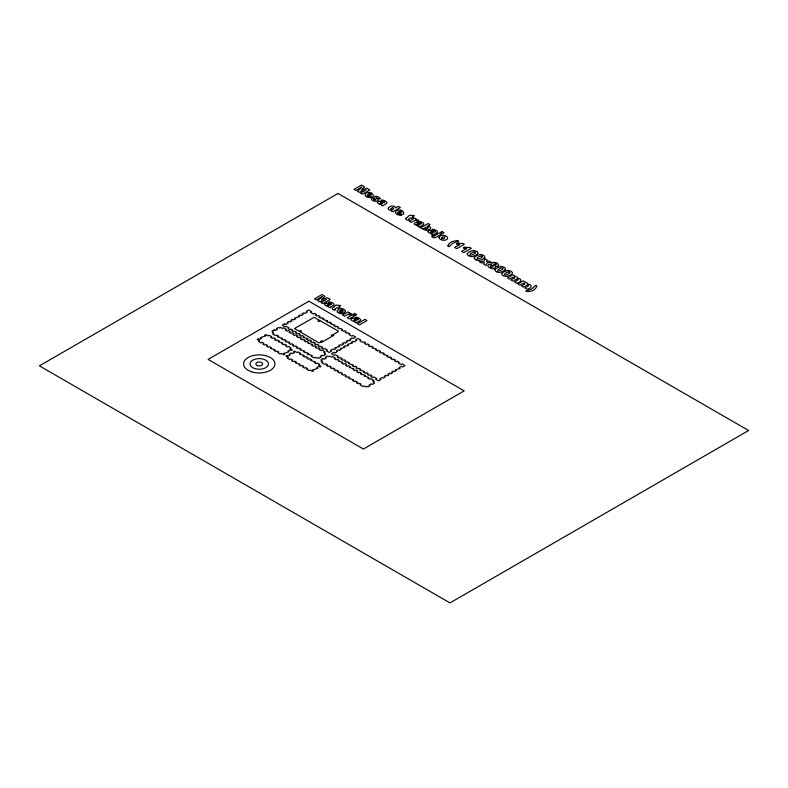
<?xml version="1.0" encoding="UTF-8"?>
<svg xmlns="http://www.w3.org/2000/svg" width="788" height="788" viewBox="0 0 788 788"><rect width="100%" height="100%" fill="white"/><g stroke="black" fill="none" stroke-linecap="round" stroke-linejoin="round"><path stroke-width="1.18" d="M388.297 208.308L388.267 208.406A2.709 1.566 0 0 0 388.789 209.519L388.898 209.598A3.221 1.862 0 0 0 390.296 210.199A3.861 2.226 0 0 0 391.794 210.229M514.446 277.869L512.968 277.228L509.511 279.119L507.462 277.937L512.821 274.845L514.731 275.948C512.988 276.618 518.11 276.293 517.519 278.223C521.597 278.184 522.503 282.114 516.583 283.197L514.534 282.015L517.588 280.252A1.31 0.758 0 0 0 518.011 279.858A1.044 0.601 0 0 0 517.785 279.376M334.959 309.004C337.382 310.767 331.285 310.393 332.339 308.226A6.373 3.684 0 0 1 333.423 307.478L336.033 305.094L340.879 305.517L338.82 306.699L339.963 307.359L338.485 308.216L337.343 307.556L335.028 308.926M380.86 204.781L382.81 205.963A4.107 2.374 0 0 1 383.657 205.136L386.051 203.797A2.788 1.606 0 0 0 386.947 202.674C386.691 200.418 378.27 198.576 382.377 201.57M417.709 226.117L419.679 227.249M431.499 234.075L433.469 235.208M328.074 306.621L330.024 307.803A4.107 2.374 0 0 1 330.861 306.975M354.521 321.888L356.462 323.07A4.107 2.374 0 0 1 357.309 322.243L359.702 320.903A2.788 1.606 0 0 0 360.599 319.78C360.136 317.377 351.99 315.781 356.028 318.677M405.869 218.365C404.924 220.699 410.981 220.561 408.499 219.3M376.112 197.719C386.356 202.329 374.753 192.459 373.847 198.024A10.5 6.068 0 0 0 374.605 198.734L375.206 199.246A7.466 4.314 0 0 1 375.63 199.64L375.078 200.122A1.546 0.896 0 0 1 373.955 198.891M299.607 330.911L301.154 330.911M318.086 320.785L319.632 320.785M320.923 341.027L322.469 341.027M331.344 335.008L332.891 335.008M301.134 331.334L299.617 331.315M319.613 321.218L318.086 321.199M322.459 341.45L320.943 341.45M332.871 335.442L331.374 335.452M475.213 252.958C474.248 254.573 468.466 256.415 470.495 253.687A15.268 8.816 0 0 1 472.741 252.377M479.636 256.356A15.268 8.816 0 0 0 477.39 257.666C475.391 260.404 481.192 258.523 482.108 256.947M500.321 268.304A15.268 8.816 0 0 0 498.085 269.604C496.076 272.343 501.877 270.461 502.803 268.885M509.698 272.865C508.713 274.48 502.931 276.312 504.97 273.584A15.268 8.816 0 0 1 507.216 272.284M408.519 219.094L410.873 217.695L412.006 218.345L413.493 217.498L412.351 216.838L414.399 215.656L409.563 215.222L406.933 217.596A6.373 3.684 0 0 0 405.84 218.355M381.185 204.387L381.274 204.319A3.753 2.167 0 0 1 379.826 204.161M418.054 225.673L418.142 225.604A3.753 2.167 0 0 1 416.694 225.447M431.844 233.642L431.932 233.563A3.753 2.167 0 0 1 430.484 233.415M391.803 210.248L391.015 210.701L392.916 211.805L400.324 207.52L398.275 206.338L395.694 207.835A3.113 1.793 0 0 0 392.414 206.042A3.329 1.921 0 0 0 390.897 206.279L390.06 206.623A7.082 4.088 0 0 0 389.725 206.801A4.955 2.866 0 0 0 388.257 208.298M420.556 226.442L422.92 225.082A2.788 1.606 0 0 0 423.816 223.959C423.314 221.448 415.02 220.049 419.246 222.856M423.363 228.471L422.575 228.924L420.674 227.821L428.081 223.546L430.13 224.728L427.549 226.225A3.132 1.803 0 0 1 430.297 228.884L426.584 230.51L423.432 229.288A3.989 2.305 0 0 1 423.383 228.471M434.346 234.4L436.71 233.041M330.901 306.995L333.265 305.636M458.114 242.99L456.4 243.975A9.958 5.752 0 0 0 459.65 244.635L454.696 247.462L456.804 248.683L464.329 244.339L462.595 243.344M515.815 279.563L513.047 281.158L510.998 279.976L513.943 278.272A3.073 1.773 0 0 0 514.416 277.957M470.121 251.471L472.899 250.525A2.837 1.635 0 0 1 473.509 250.495M477.016 255.45L479.793 254.514A2.837 1.635 0 0 1 480.404 254.475A3.25 1.871 0 0 1 481.409 254.583L483.182 255.233A5.289 3.054 0 0 1 484.502 256.199A3.31 1.911 0 0 1 484.758 256.898A4.098 2.364 0 0 1 484.127 258.129M497.701 267.398L500.478 266.452A2.837 1.635 0 0 1 501.089 266.423A3.25 1.871 0 0 1 502.094 266.521L503.867 267.171A5.289 3.054 0 0 1 505.187 268.147A3.31 1.911 0 0 1 505.443 268.836A4.098 2.364 0 0 1 504.812 270.077M504.596 271.377L507.374 270.432A2.837 1.635 0 0 1 507.984 270.402A3.25 1.871 0 0 1 508.989 270.511L510.762 271.161A5.289 3.054 0 0 1 512.082 272.126A3.31 1.911 0 0 1 512.338 272.815A4.098 2.364 0 0 1 511.707 274.057A10.086 5.821 0 0 1 510.2 275.17A14.499 8.373 0 0 1 509.698 275.445L506.566 276.47A2.797 1.615 0 0 1 505.551 276.45L503.483 275.761M472.731 252.367L473.686 252.002A1.753 1.015 0 0 1 473.962 251.943L474.051 251.933A1.221 0.709 0 0 1 475.203 252.199A1.221 0.709 0 0 1 475.184 252.948M479.626 256.356L480.581 255.982A1.753 1.015 0 0 1 480.857 255.923L480.946 255.913A1.221 0.709 0 0 1 482.098 256.179A1.221 0.709 0 0 1 482.079 256.927M500.311 268.294L501.266 267.93A1.753 1.015 0 0 1 501.542 267.871L501.631 267.861A1.221 0.709 0 0 1 502.783 268.117A1.221 0.709 0 0 1 502.764 268.875M507.206 272.274L508.161 271.909A1.753 1.015 0 0 1 508.437 271.85L508.526 271.84M414.872 220.532L413.611 220.995A11.426 6.599 0 0 0 413.001 221.329L411.208 222.364L409.159 221.182L414.518 218.089L416.428 219.192C413.759 219.468 422.595 220.246 416.458 221.093A1.793 1.034 0 0 0 415.168 220.325M348.237 314.382L346.976 314.845A11.426 6.599 0 0 0 346.375 315.18L344.583 316.215L342.524 315.023L347.882 311.93L349.793 313.033C347.124 313.319 355.959 314.087 349.833 314.944A1.793 1.034 0 0 0 348.532 314.176M434.08 235.957L434.168 235.937A2.837 1.635 0 0 0 434.828 235.622L439.881 232.726L441.93 233.908L436.739 236.902A8.491 4.905 0 0 1 435.281 237.631C433.735 238.37 429.352 235.927 433.114 235.602A1.576 0.906 0 0 0 433.981 236.085M379.56 201.216L380.338 201.344A5.949 3.438 0 0 1 381.254 201.639L382.869 202.24A8.333 4.807 0 0 0 383.529 202.457L384.032 202.585M416.428 222.502L417.207 222.63A5.949 3.438 0 0 1 418.132 222.925L419.748 223.536A8.333 4.807 0 0 0 420.398 223.743L420.9 223.881M430.228 230.47L430.997 230.588A5.949 3.438 0 0 1 431.923 230.894L433.538 231.495A8.333 4.807 0 0 0 434.188 231.702L434.69 231.839M326.774 303.055L327.552 303.183A5.949 3.438 0 0 1 328.468 303.478L330.083 304.089A8.333 4.807 0 0 0 330.733 304.296L331.246 304.434M353.221 318.322L353.989 318.451A5.949 3.438 0 0 1 354.915 318.746L355.24 318.874M357.683 319.701L357.181 319.564A8.333 4.807 0 0 1 356.531 319.357L355.546 318.992M329.157 304.69C332.172 305.98 325.139 305.429 328.074 304.404A4.226 2.433 0 0 1 329.069 304.68L329.089 304.67M381.875 202.831C385.066 204.112 377.905 203.629 380.86 202.565A4.226 2.433 0 0 1 381.855 202.841M355.526 319.938C358.698 321.238 351.556 320.716 354.511 319.672A4.226 2.433 0 0 1 355.516 319.948M445.25 235.789L445.978 236.124A7.358 4.255 0 0 1 446.54 236.459L447.348 237.178A3.881 2.246 0 0 1 446.372 239.71A3.881 2.246 0 0 1 441.91 240.005L440.945 239.65M374.005 198.901L371.778 197.818A2.817 1.625 0 0 0 371.335 198.99C372.163 202.28 381.293 201.955 376.841 198.527A7.191 4.147 0 0 1 376.152 197.975L376.103 197.877M468.998 255.854L471.076 256.543A2.797 1.615 0 0 0 472.091 256.563L475.223 255.539A14.499 8.373 0 0 0 475.716 255.263A10.086 5.821 0 0 0 477.242 254.15A4.098 2.364 0 0 0 477.892 252.918A3.31 1.911 0 0 0 477.567 252.229M475.893 259.833L477.971 260.523A2.797 1.615 0 0 0 478.986 260.552L482.118 259.518A14.499 8.373 0 0 0 482.611 259.242A10.086 5.821 0 0 0 484.137 258.129M496.588 271.781L498.656 272.471A2.797 1.615 0 0 0 499.671 272.49L502.803 271.466A14.499 8.373 0 0 0 503.305 271.19A10.086 5.821 0 0 0 504.822 270.077M469.49 247.324L471.224 248.319L463.699 252.662L461.591 251.451L466.555 248.584A9.958 5.752 0 0 1 463.295 247.964L465.009 246.969A6.038 3.487 0 0 0 469.54 247.462M368.646 194.104L370.754 195.316A1.645 0.946 0 0 0 371.148 194.272A1.645 0.946 0 0 0 369.592 193.681M399.142 211.706L401.24 212.918A1.645 0.946 0 0 0 401.634 211.873A1.645 0.946 0 0 0 400.077 211.282M398.107 212.297C406.244 219.044 404.884 208.278 398.255 210.209C393.98 210.445 395.281 214.996 398.856 215.045A4.117 2.384 0 0 0 401.397 215.035M401.407 215.055L399.526 213.775A2.029 1.172 0 0 1 398.817 213.784A1.556 0.896 0 0 1 397.605 212.878A2.009 1.162 0 0 1 398.127 212.307M370.921 197.453L369.04 196.173A2.029 1.172 0 0 1 368.321 196.173M433.036 230.815C428.879 228.008 437.133 229.397 437.586 231.918A2.788 1.606 0 0 1 436.67 233.012M329.591 303.41C325.434 300.602 333.688 301.991 334.132 304.513A2.788 1.606 0 0 1 333.216 305.606M368.331 196.163A1.556 0.896 0 0 1 367.119 195.276A2.009 1.162 0 0 1 367.641 194.705C375.541 201.383 374.615 190.873 367.947 192.577C363.603 192.686 364.608 197.364 368.36 197.443A4.117 2.384 0 0 0 370.912 197.433M368.666 194.114A2.019 1.172 0 0 1 369.592 193.818M382.318 201.442A1.734 0.995 0 0 1 384.081 201.787M379.875 204.072A4.058 2.344 0 0 1 377.363 202.506A2.049 1.182 0 0 1 378.013 201.57A2.098 1.212 0 0 1 379.363 201.196M384.18 201.728A1.172 0.68 0 0 1 384.16 202.664M399.152 211.716A2.019 1.172 0 0 1 400.077 211.42M419.196 222.728A1.734 0.995 0 0 1 420.95 223.073M419.62 227.239A4.107 2.374 0 0 1 420.526 226.422M416.754 225.358A4.058 2.344 0 0 1 414.232 223.792M414.301 223.782A2.049 1.182 0 0 1 414.882 222.866A2.098 1.212 0 0 1 416.241 222.482M421.048 223.014A1.172 0.68 0 0 1 421.028 223.95M424.929 228.185A1.98 1.143 0 0 1 427.717 227.171M425.963 228.963A1.221 0.709 0 0 1 424.653 228.185M427.845 227.811A2.443 1.409 0 0 1 425.944 228.894M427.628 227.289A1.143 0.66 0 0 1 427.923 227.821M432.986 230.687A1.734 0.995 0 0 1 434.74 231.032M433.41 235.198A4.107 2.374 0 0 1 434.316 234.391M430.543 233.327A4.058 2.344 0 0 1 428.022 231.751M428.091 231.741A2.049 1.182 0 0 1 428.672 230.825A2.098 1.212 0 0 1 430.031 230.451M434.838 230.973A1.172 0.68 0 0 1 434.818 231.908M445.299 235.75A4.019 2.325 0 0 0 439.911 236.233A3.713 2.147 0 0 0 439.093 237.73M440.994 239.611A4.984 2.876 0 0 1 438.995 237.74M462.645 243.482A6.038 3.487 0 0 1 458.153 242.95M467.363 253.608A8.264 4.767 0 0 1 470.229 251.569M473.509 250.495A3.25 1.871 0 0 1 474.514 250.604L476.287 251.254A5.289 3.054 0 0 1 477.607 252.219M469.047 255.824A4.334 2.502 0 0 1 467.245 253.628M474.258 257.587A8.264 4.767 0 0 1 477.124 255.548M475.942 259.804A4.334 2.502 0 0 1 474.14 257.607M496.962 263.231A4.728 2.728 0 0 0 494.569 262.355L493.859 262.384A2.453 1.418 0 0 0 491.643 263.488A2.866 1.655 0 0 0 491.771 264.276C481.34 263.901 494.913 272.865 495.465 266.472A3.359 1.94 0 0 0 496.726 266.442A2.502 1.448 0 0 0 498.656 264.817L497.356 263.428A9.742 5.624 0 0 0 497.001 263.212M494.943 269.526A8.264 4.767 0 0 1 497.809 267.496M496.627 271.742A4.334 2.502 0 0 1 494.825 269.555M501.838 273.515A8.264 4.767 0 0 1 504.704 271.476M503.522 275.721A4.334 2.502 0 0 1 501.72 273.534M508.516 271.761A1.221 0.709 0 0 1 509.688 272.096A1.221 0.709 0 0 1 509.659 272.855M515.874 279.582A1.527 0.886 0 0 1 517.864 279.248M528.157 285.364A1.044 0.601 0 0 1 528.354 285.837A1.31 0.758 0 0 1 527.94 286.221L524.897 288.004L526.955 289.186C532.156 288.723 532.619 283.847 527.812 284.409C529.152 282.498 523.449 282.626 525.104 281.927L523.193 280.824L517.834 283.916L519.883 285.108L523.399 283.197L524.808 283.877A3.073 1.773 0 0 1 524.306 284.251L521.37 285.965L523.419 287.147L526.187 285.551A1.527 0.886 0 0 1 528.236 285.236M329.532 303.281A1.734 0.995 0 0 1 331.295 303.626A1.172 0.68 0 0 1 331.374 304.503M328.488 306.148A3.753 2.167 0 0 1 327.04 306.01M327.089 305.911A4.058 2.344 0 0 1 324.577 304.345M324.646 304.335A2.049 1.182 0 0 1 325.227 303.419M325.247 303.429A2.098 1.212 0 0 1 326.577 303.045M341.539 309.802A1.645 0.946 0 0 1 343.095 310.393A1.645 0.946 0 0 1 342.701 311.437L340.593 310.226A2.019 1.172 0 0 1 341.539 309.94M355.979 318.549A1.734 0.995 0 0 1 357.732 318.894M354.925 321.415A3.753 2.167 0 0 1 353.477 321.268A4.058 2.344 0 0 1 351.015 319.613A2.049 1.182 0 0 1 351.665 318.687A2.098 1.212 0 0 1 353.024 318.303M357.831 318.835A1.172 0.68 0 0 1 357.811 319.77M441.546 238.074C445.722 241.02 445.575 233.957 441.546 238.074M390.966 208.79C394.502 211.411 394.768 205.008 390.966 208.79M345.479 311.309L343.726 313.22L339.559 310.817A2.009 1.162 0 0 0 339.067 311.388A1.556 0.896 0 0 0 340.278 312.284A2.029 1.172 0 0 0 340.987 312.284L342.869 313.575A4.117 2.384 0 0 1 340.288 313.594C331.374 311.25 343.568 305.114 345.479 311.309M416.882 224.235C417.335 225.693 421.294 224.55 418.743 224.117A4.226 2.433 0 0 0 417.739 223.841L416.891 224.196M430.681 232.194C431.144 233.652 435.065 232.519 432.533 232.076A4.226 2.433 0 0 0 431.529 231.8L430.681 232.155M294.456 328.566L318.716 342.731L321.701 342.327L333.915 335.264L333.915 334.171L338.18 331.709L338.18 331.059L314.116 317.288L294.456 328.566M536.756 286.162C535.643 290.545 529.516 292.486 525.813 291.028L531.752 288.979L535.505 285.433L536.756 286.162M484.787 258.651L484.068 261.192L479.311 261.675L481.537 262.965L484.423 262.64L483.704 264.216L486.097 265.595L486.945 262.847L491.338 262.434L489.053 261.124L486.57 261.409L487.23 260.07L484.787 258.651M447.899 245.846L449.111 246.743L452.647 243.315L458.793 241.148L457.542 240.429L452.066 241.581L449.229 243.433L447.899 245.846M361.594 187.18L357.397 191.297L359.092 192.272L366.213 189.849L360.549 193.109L362.431 194.203L369.838 189.918L366.824 188.174L361.16 190.105L364.499 186.835L361.465 185.082L354.058 189.366L355.94 190.45L361.594 187.18M322.036 296.652L317.83 300.77L319.524 301.745L326.646 299.322L320.982 302.592L322.863 303.675L330.271 299.401L327.256 297.657L321.593 299.578L324.932 296.308L321.898 294.564L314.491 298.839L316.372 299.923L322.036 296.652M338.013 193.464L39.4 365.859L449.987 602.918L748.6 430.514L338.013 193.464M308.896 301.213L208.111 359.397L363.396 449.042L464.171 390.858L308.896 301.213M441.93 231.544L440.502 232.362L442.551 233.553L443.979 232.726L441.93 231.544M258.257 338.899L257.203 339.51L259.636 340.909L258.513 341.559L260.936 342.957L262.059 342.307L263.931 343.381L262.808 344.031L264.669 345.114L265.792 344.464L267.654 345.538L266.541 346.188L268.403 347.262L269.526 346.621L271.387 347.695L270.274 348.345L275.12 349.852L274.007 350.493L275.869 351.576L276.992 350.926L278.853 352.009L277.74 352.65L280.164 354.048L281.286 353.408L283.71 354.807L284.754 354.206L283.631 353.556L289.088 351.704L287.965 351.054L290.132 349.803L291.245 350.453L292.299 349.852L289.866 348.454L290.989 347.804L288.566 346.405L287.443 347.045L285.571 345.971L286.694 345.321L284.832 344.248L283.71 344.898L281.848 343.814L282.961 343.174L278.115 341.657L279.228 341.017L277.366 339.933L276.243 340.583L274.382 339.51L275.495 338.86L273.633 337.786L272.51 338.426L270.648 337.353L271.761 336.703L269.338 335.304L268.216 335.954L265.792 334.545L264.748 335.156L265.871 335.796L260.414 337.658L261.537 338.298L259.37 339.549L258.257 338.899M274.224 329.896L272.067 331.147L273.18 331.787L272.136 332.398L273.909 333.423L272.796 334.063L275.682 335.737L276.805 335.087L278.666 336.171L277.553 336.811L282.399 338.318L281.286 338.968L283.148 340.042L284.271 339.401L286.133 340.475L285.02 341.125L286.881 342.199L288.004 341.559L289.866 342.632L288.753 343.282L290.614 344.356L291.737 343.706L293.599 344.789L292.486 345.43L294.348 346.513L295.47 345.863L297.332 346.937L296.209 347.587L298.081 348.67L299.204 348.02L301.065 349.094L299.942 349.744L304.798 351.251L303.675 351.901L308.532 353.408L307.409 354.048L312.265 355.565L311.142 356.206L314.038 357.88L315.161 357.23L316.934 358.254L317.978 357.654L319.091 358.294L321.258 357.053L320.145 356.403L322.302 355.152L323.425 355.802L325.592 354.551L324.469 353.901L325.513 353.3L323.74 352.275L324.863 351.625L321.967 349.961L320.854 350.601L318.982 349.527L320.105 348.877L318.234 347.804L317.121 348.454L315.249 347.37L316.372 346.73L314.501 345.646L313.388 346.296L311.516 345.213L312.639 344.573L307.783 343.066L308.906 342.416L307.034 341.342L305.921 341.982L304.05 340.909L305.173 340.258L303.301 339.185L302.188 339.835L300.317 338.751L301.44 338.101L299.578 337.028L298.455 337.678L296.584 336.594L297.706 335.954L295.845 334.87L294.722 335.521L292.85 334.447L293.973 333.797L292.112 332.723L290.989 333.363L289.117 332.29L290.24 331.64L288.378 330.566L287.256 331.206L285.394 330.133L286.507 329.483L283.621 327.818L282.498 328.458L280.725 327.444L279.681 328.044L278.558 327.394L276.391 328.645L277.514 329.295L275.347 330.546L274.224 329.896M284.645 323.888L282.212 325.286L285.108 326.951L286.231 326.311L289.117 327.975L288.004 328.626L289.866 329.699L290.989 329.059L292.85 330.133L291.737 330.783L293.599 331.856L294.722 331.206L296.584 332.29L295.47 332.93L297.332 334.014L298.455 333.363L300.317 334.447L299.204 335.087L301.065 336.171L302.188 335.521L304.05 336.594L302.937 337.244L307.783 338.751L306.67 339.401L308.532 340.475L309.654 339.825L311.516 340.909L310.393 341.559L312.265 342.632L313.388 341.982L315.249 343.066L314.126 343.706L315.998 344.789L317.121 344.139L318.982 345.213L317.859 345.863L319.731 346.937L320.854 346.296L322.716 347.37L321.593 348.02L323.464 349.094L324.577 348.454L327.473 350.118L326.35 350.768L329.246 352.433L331.669 351.034L330.556 350.394L332.979 348.986L334.102 349.636L335.964 348.562L334.851 347.912L339.697 346.405L338.584 345.755L340.446 344.681L341.568 345.321L343.43 344.248L342.307 343.598L344.179 342.524L345.302 343.174L347.163 342.091L346.04 341.45L347.912 340.367L349.035 341.017L350.896 339.933L349.774 339.293L352.206 337.894L353.32 338.535L355.752 337.136L352.857 335.461L351.734 336.112L348.848 334.447L349.961 333.797L348.099 332.723L346.976 333.363L345.114 332.29L346.228 331.64L344.366 330.566L343.243 331.206L341.381 330.133L342.494 329.483L340.633 328.409L339.51 329.059L337.648 327.975L338.761 327.335L336.9 326.252L335.777 326.902L333.915 325.818L335.028 325.178L330.182 323.671L331.305 323.021L329.433 321.947L328.31 322.587L326.449 321.514L327.572 320.864L322.716 319.357L323.838 318.707L321.967 317.633L320.844 318.283L318.982 317.2L320.105 316.559L318.234 315.476L317.121 316.126L315.249 315.052L316.372 314.402L314.501 313.319L313.388 313.969L310.492 312.304L311.615 311.654L308.719 309.979L306.296 311.388L307.409 312.028L304.986 313.427L303.863 312.787L302.001 313.86L303.124 314.51L301.252 315.584L300.13 314.944L298.268 316.018L299.391 316.668L294.535 318.175L295.658 318.815L293.786 319.898L292.663 319.248L290.802 320.332L291.924 320.972L290.053 322.056L288.94 321.406L287.068 322.479L288.191 323.129L285.758 324.528L284.645 323.888M352.561 314.629L347.203 317.722L349.251 318.904L354.61 315.811L352.561 314.629M354.61 313.447L353.182 314.264L355.23 315.456L356.659 314.629L354.61 313.447M286.99 355.496L285.945 356.097L288.378 357.506L287.256 358.146L289.679 359.545L290.802 358.904L292.663 359.978L291.55 360.628L293.412 361.702L294.535 361.062L296.396 362.135L295.283 362.785L300.13 364.292L299.016 364.933L300.878 366.016L302.001 365.366L303.863 366.44L302.75 367.09L304.611 368.163L305.734 367.523L307.596 368.597L306.483 369.247L308.906 370.646L310.029 369.996L312.452 371.404L313.496 370.793L312.373 370.153L317.83 368.301L316.707 367.651L318.874 366.4L319.987 367.05L321.031 366.44L318.608 365.041L319.731 364.401L317.308 362.992L316.185 363.642L314.314 362.569L315.436 361.919L310.58 360.411L311.703 359.761L309.842 358.688L308.719 359.328L306.847 358.254L307.97 357.604L306.108 356.531L304.986 357.181L303.124 356.097L304.237 355.457L299.391 353.95L300.504 353.3L298.081 351.901L296.958 352.541L294.535 351.143L293.491 351.744L294.614 352.394L292.446 353.645L291.324 352.994L289.157 354.245L290.279 354.896L288.113 356.146L286.99 355.496M364.923 319.406L357.516 323.681L359.564 324.863L366.972 320.588L364.923 319.406M323.129 358.56L320.962 359.811L322.085 360.451L321.031 361.062L322.804 362.076L321.691 362.726L324.577 364.401L325.7 363.751L327.572 364.824L326.449 365.474L328.31 366.548L329.433 365.908L331.305 366.981L330.182 367.632L332.043 368.705L333.166 368.065L335.028 369.139L333.915 369.789L335.777 370.862L336.9 370.212L338.761 371.296L337.648 371.936L339.51 373.019L340.633 372.369L342.494 373.453L341.381 374.093L343.243 375.177L344.366 374.527L346.228 375.6L345.114 376.25L346.976 377.324L348.099 376.684L349.961 377.757L348.848 378.407L353.694 379.914L352.581 380.565L354.442 381.638L355.565 380.988L357.427 382.072L356.314 382.712L358.176 383.795L359.298 383.145L361.16 384.219L360.037 384.869L362.933 386.544L364.056 385.893L365.829 386.918L366.873 386.317L367.996 386.957L370.153 385.706L369.04 385.066L371.197 383.815L372.32 384.455L374.487 383.214L373.364 382.564L374.408 381.963L372.635 380.939L373.758 380.289L370.862 378.624L369.749 379.264L367.878 378.191L369.001 377.541L364.145 376.034L365.268 375.384L360.411 373.876L361.534 373.236L359.673 372.153L358.55 372.803L356.678 371.719L357.801 371.079L355.94 369.996L354.817 370.646L352.945 369.572L354.068 368.922L349.222 367.415L350.335 366.765L348.473 365.691L347.35 366.341L345.489 365.258L346.602 364.617L344.74 363.534L343.617 364.184L341.756 363.101L342.869 362.46L338.022 360.953L339.135 360.303L337.274 359.229L336.151 359.87L334.289 358.796L335.402 358.146L332.516 356.481L331.393 357.122L329.62 356.097L328.576 356.708L327.453 356.058L325.286 357.309L326.409 357.949L324.242 359.2L323.129 358.56M333.915 352.325L331.492 353.733L334.378 355.398L335.501 354.758L338.397 356.422L337.274 357.072L339.135 358.146L340.258 357.506L342.13 358.579L341.007 359.229L342.869 360.303L343.992 359.653L345.853 360.737L344.74 361.377L346.602 362.46L347.725 361.81L349.586 362.884L348.473 363.534L353.32 365.041L352.206 365.691L354.068 366.765L355.191 366.125L357.053 367.198L355.94 367.848L357.801 368.922L358.924 368.272L360.786 369.355L359.673 369.996L364.519 371.512L363.406 372.153L365.268 373.236L366.39 372.586L368.252 373.66L367.129 374.31L369.001 375.384L370.124 374.743L371.985 375.817L370.862 376.467L372.734 377.541L373.857 376.9L376.743 378.565L375.63 379.215L378.516 380.88L380.949 379.481L379.826 378.831L382.249 377.432L383.372 378.082L385.233 377.009L384.12 376.359L385.982 375.275L387.105 375.925L388.967 374.852L387.854 374.201L389.715 373.128L390.838 373.768L392.7 372.694L391.587 372.044L393.448 370.971L394.571 371.621L396.433 370.537L395.31 369.897L400.166 368.38L399.043 367.74L401.476 366.341L402.589 366.981L405.022 365.583L402.126 363.908L401.003 364.558L398.117 362.894L399.23 362.244L397.369 361.16L396.246 361.81L394.384 360.737L395.497 360.086L393.636 359.013L392.513 359.653L390.651 358.579L391.764 357.929L389.902 356.856L388.779 357.506L386.918 356.422L388.041 355.782L383.185 354.265L384.308 353.625L382.436 352.541L381.313 353.191L379.452 352.118L380.574 351.468L378.703 350.394L377.59 351.034L375.718 349.961L376.841 349.311L371.985 347.804L373.108 347.153L371.237 346.08L370.124 346.73L368.252 345.646L369.375 345.006L367.504 343.923L366.39 344.573L364.519 343.489L365.642 342.849L363.77 341.765L362.657 342.416L359.761 340.741L360.884 340.101L357.988 338.426L355.565 339.825L356.678 340.475L354.255 341.874L353.132 341.234L351.271 342.307L352.394 342.957L347.538 344.464L348.66 345.114L346.789 346.188L345.666 345.538L343.804 346.621L344.927 347.262L340.071 348.769L341.194 349.419L339.323 350.493L338.21 349.852L336.338 350.926L337.461 351.576L335.038 352.975L333.915 352.325M254.514 368.489A9.22 5.319 0 0 0 268.472 364.007A9.22 5.319 0 0 0 254.77 359.269A9.22 5.319 0 0 0 254.514 368.489M257.449 365.573A3.379 1.95 0 0 0 262.631 363.997A3.379 1.95 0 0 0 257.676 362.194A3.379 1.95 0 0 0 257.449 365.573M251.411 371.759A15.681 9.052 0 0 0 274.933 363.918A15.681 9.052 0 0 0 251.411 356.087A15.681 9.052 0 0 0 251.411 371.759M494.362 265.123A1.261 0.729 0 0 0 496.273 264.502A1.261 0.729 0 0 0 494.401 263.862A1.261 0.729 0 0 0 494.362 265.123M491.052 267.063A1.517 0.877 0 0 0 493.367 266.344A1.517 0.877 0 0 0 491.141 265.546A1.517 0.877 0 0 0 491.052 267.063"/></g></svg>
